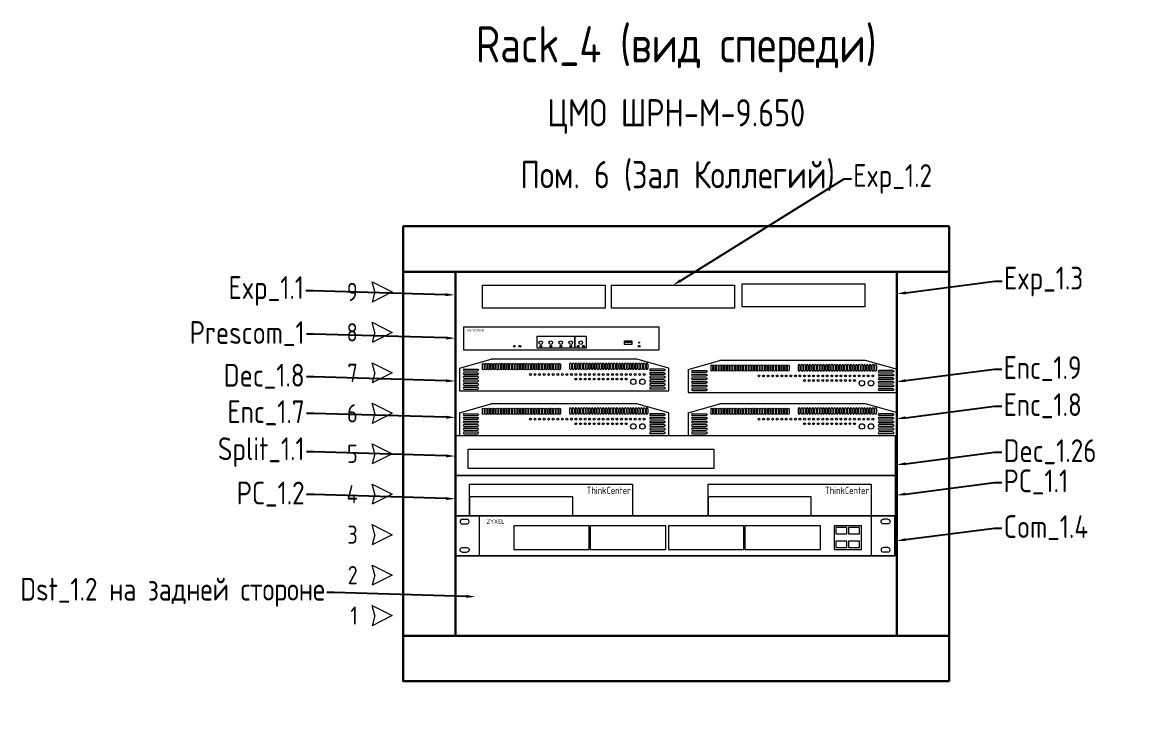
# Model space of a CAD drawing. Header units: millimetres. Extents: x -12727 to 3737, y -1743 to 2772.
# Drawn here: x -12727 to -11504, y 1394 to 2163 of the extents above; entities that cross this region are included whole.
import ezdxf
from ezdxf import colors
from ezdxf.entities.mleader import LeaderData, LeaderLine
from ezdxf.enums import TextEntityAlignment as Align
from ezdxf.math import Vec2, Vec3

# ---------------------------------------------------------------- set-up
doc = ezdxf.new("R2010")
doc.units = ezdxf.units.MM
doc.layers.get('0').update_dxf_attribs({"lineweight": 5})
doc.layers.add('Racks and units', color=7, linetype='Continuous', lineweight=5)
doc.styles.add('AMS_text_scale', font='GOST.TTF', dxfattribs={"width": 0.9})
doc.styles.add('Rack_unit_No', font='GOST.TTF', dxfattribs={"height": 10})
doc.styles.get("Standard").update_dxf_attribs({"font": 'GOST.TTF'})

# ---------------------------------------------------------------- blocks, each defined once
blk = doc.blocks.new('arrow_tic')
at = {"lineweight": 9}
for p, q in [((-25.7, 11.1), (-3.4, 0)), ((-22.6, 0), (-25.7, 11.1)), ((-3.4, 0), (-25.7, -11.1)), ((-22.6, 0), (-25.7, -11.1))]:
    blk.add_line(p, q, dxfattribs=at)
blk.add_point((66, -22.2))
blk = doc.blocks.new('Rack_wheel')
at = {"layer": 'Racks and units', "lineweight": 30}
for p, q in [((-27, -18), (-32, -13)), ((-27, -76), (-27, -18)), ((-19, -76), (-27, -76)), ((27, -76), (19, -76)), ((27, -18), (32, -13)), ((27, -18), (27, -76))]:
    blk.add_line(p, q, dxfattribs=at)
at = {"layer": 'Racks and units', "lineweight": 9}
blk.add_line((-27, -18), (27, -18), dxfattribs=at)
at = {"layer": 'Racks and units', "lineweight": 30}
for points in [[(-32, 0), (32, 0), (32, -13), (-32, -13)], [(-15, -25), (15, -25), (15, -98), (-15, -98)]]:
    blk.add_lwpolyline(points, close=True, dxfattribs=at)
blk.add_lwpolyline([(-19, -76), (-19, -22), (19, -22), (19, -76)], dxfattribs=at)
at = {"layer": 'Racks and units', "lineweight": 9}
for points in [[(-15, -72), (-19, -72), (-19, -52), (-15, -52)], [(19, -72), (15, -72), (15, -52), (19, -52)]]:
    blk.add_lwpolyline(points, close=True, dxfattribs=at)
blk = doc.blocks.new('*U90')
at = {"layer": 'Racks and units', "lineweight": 30}
for p, q in [((-24.1, 97.9), (-24.1, 597.9)), ((-24.1, 597.9), (575.9, 597.9)), ((575.9, 597.9), (575.9, 97.9)), ((-24.1, 547.9), (575.9, 547.9)), ((-24.1, 147.9), (575.9, 147.9)), ((-24.1, 97.9), (575.9, 97.9))]:
    blk.add_line(p, q, dxfattribs=at)
blk.add_lwpolyline([(33.4, 547.9), (518.4, 547.9), (518.4, 147.9), (33.4, 147.9)], close=True, dxfattribs=at)
for p in [(-32.7, 525.7), (-32.7, 481.3), (-32.7, 436.8), (-32.7, 392.4), (-32.7, 347.9), (-32.7, 303.5), (-32.7, 259), (-32.7, 214.6), (-32.7, 170.1)]:
    blk.add_blockref('arrow_tic', p)
at = {"layer": 'Racks and units', "xscale": 0.000166666666666669, "yscale": 0.000166666666666669, "zscale": 0.000166666666666669}
blk.add_blockref('Rack_wheel', (-24.1, 97.9), dxfattribs=at)
blk.add_blockref('Rack_wheel', (-24.1, 97.9), dxfattribs=at)
at = {"char_height": 20, "width": 92.84, "attachment_point": 6, "style": 'Rack_unit_No'}
for s, insert in [('9', (-74.1, 525.7)), ('8', (-74.1, 481.3)), ('7', (-74.1, 436.8)), ('6', (-74.1, 392.4)), ('5', (-74.1, 347.9)), ('4', (-74.1, 303.5)), ('3', (-74.1, 259)), ('2', (-74.1, 214.6)), ('1', (-74.1, 170.1))]:
    blk.add_mtext(s, dxfattribs=dict(at, insert=insert))
at = {"layer": 'Racks and units', "style": 'AMS_text_scale'}
for tag, height, p in [('RACK_NAME', 40, (275.9, 797.8)), ('RACK_DIMS', 30, (275.9, 722.5)), ('RACK_ROOM', 30, (277.4, 654.6))]:
    blk.add_attdef(tag, text='', height=height, dxfattribs=at).set_placement(p, align=Align.MIDDLE_CENTER)
blk = doc.blocks.new('Коммутатор 48 портов')
at = {"color": 0}
for p, q in [((0, 44), (0, 0)), ((482.6, 44), (0, 44)), ((7.5, 40), (12.5, 40)), ((26, 44), (26, 0)), ((456.6, 44), (456.6, 0)), ((475.1, 40), (470.1, 40)), ((482.6, 0), (482.6, 44)), ((7.5, 35), (12.5, 35)), ((64, 33), (64, 7)), ((147, 33), (64, 33)), ((147, 7), (147, 33)), ((148, 33), (148, 7)), ((231, 33), (148, 33)), ((231, 7), (231, 33)), ((234, 33), (234, 7)), ((317, 33), (234, 33)), ((317, 7), (317, 33)), ((318, 33), (318, 7)), ((401, 33), (318, 33)), ((401, 7), (401, 33)), ((416, 33), (416, 7)), ((446, 33), (416, 33)), ((418, 31), (418, 24)), ((430, 31), (418, 31)), ((430, 24), (430, 31)), ((432, 31), (432, 24)), ((444, 31), (432, 31)), ((444, 24), (444, 31)), ((446, 7), (446, 33)), ((475.1, 35), (470.1, 35)), ((418, 24), (430, 24)), ((418, 16), (418, 9)), ((430, 16), (418, 16)), ((430, 9), (430, 16)), ((432, 24), (444, 24)), ((432, 16), (432, 9)), ((444, 16), (432, 16)), ((444, 9), (444, 16)), ((0, 0), (482.6, 0)), ((7.5, 9), (12.5, 9)), ((7.5, 4), (12.5, 4)), ((64, 7), (147, 7)), ((148, 7), (231, 7)), ((234, 7), (317, 7)), ((318, 7), (401, 7)), ((416, 7), (446, 7)), ((418, 9), (430, 9)), ((432, 9), (444, 9)), ((475.1, 9), (470.1, 9)), ((475.1, 4), (470.1, 4))]:
    blk.add_line(p, q, dxfattribs=at)
for centre, start, end in [((7.5, 37.5), 90, 270), ((12.5, 37.5), 270, 90), ((470.1, 6.5), 90, 270), ((475.1, 6.5), 270, 90)]:
    blk.add_arc(centre, 2.5, start, end, dxfattribs=at)
at = {"color": 0, "extrusion": (0, 0, -1)}
for centre, start, end in [((-470.1, 37.5), 270, 90), ((-475.1, 37.5), 90, 270), ((-7.5, 6.5), 270, 90), ((-12.5, 6.5), 90, 270)]:
    blk.add_arc(centre, 2.5, start, end, dxfattribs=at)
at = {"color": 0, "insert": (35, 40), "char_height": 5, "width": 18, "attachment_point": 1}
blk.add_mtext('\\pxqc;ZYXEL', dxfattribs=at)
blk = doc.blocks.new('*U14')
at = {"color": 0}
for p, q in [((-7.5, 1), (7.5, 1)), ((-7.5, -1), (7.5, -1))]:
    blk.add_line(p, q, dxfattribs=at)
blk.add_arc((-7.5, 0), 1, 90, 270, dxfattribs=at)
at = {"color": 0, "extrusion": (0, 0, -1)}
blk.add_arc((-7.5, 0), 1, 90, 270, dxfattribs=at)
blk = doc.blocks.new('*U13')
at = {"color": 0, "linetype": 'ByBlock', "lineweight": -2, "transparency": 16777216}
for p in [(0, 20), (0, 16), (0, 12), (0, 8), (0, 4), (0, 0)]:
    blk.add_blockref('*U14', p, dxfattribs=at)
blk = doc.blocks.new('*U16')
at = {"color": 0}
for p, q in [((-7.5, 1), (7.5, 1)), ((-7.5, -1), (7.5, -1))]:
    blk.add_line(p, q, dxfattribs=at)
blk.add_arc((-7.5, 0), 1, 90, 270, dxfattribs=at)
at = {"color": 0, "extrusion": (0, 0, -1)}
blk.add_arc((-7.5, 0), 1, 90, 270, dxfattribs=at)
blk = doc.blocks.new('*U15')
at = {"color": 0, "linetype": 'ByBlock', "lineweight": -2, "transparency": 16777216}
for p in [(0, 20), (0, 16), (0, 12), (0, 8), (0, 4), (0, 0)]:
    blk.add_blockref('*U16', p, dxfattribs=at)
blk = doc.blocks.new('*U18')
at = {"color": 0}
for p, q in [((-1, 2.5), (-1, -2.5)), ((1, 2.5), (1, -2.5))]:
    blk.add_line(p, q, dxfattribs=at)
at = {"color": 0, "extrusion": (0, 0, -1)}
for centre, start, end in [((0, 2.5), 0, 180), ((0, -2.5), 180, 0)]:
    blk.add_arc(centre, 1, start, end, dxfattribs=at)
blk = doc.blocks.new('*U17')
at = {"color": 0, "linetype": 'ByBlock', "lineweight": -2, "transparency": 16777216}
for p in [(0, 0), (3, 0), (6, 0), (9, 0), (12, 0), (15, 0), (18, 0), (21, 0), (24, 0), (27, 0), (30, 0), (33, 0), (36, 0), (39, 0), (42, 0), (45, 0), (48, 0), (51, 0), (54, 0), (57, 0), (60, 0), (63, 0), (66, 0), (69, 0), (72, 0), (75, 0), (78, 0), (81, 0), (84, 0)]:
    blk.add_blockref('*U18', p, dxfattribs=at)
blk = doc.blocks.new('*U20')
at = {"color": 0}
for p, q in [((-1, 2.5), (-1, -2.5)), ((1, 2.5), (1, -2.5))]:
    blk.add_line(p, q, dxfattribs=at)
at = {"color": 0, "extrusion": (0, 0, -1)}
for centre, start, end in [((0, 2.5), 0, 180), ((0, -2.5), 180, 0)]:
    blk.add_arc(centre, 1, start, end, dxfattribs=at)
blk = doc.blocks.new('*U19')
at = {"color": 0, "linetype": 'ByBlock', "lineweight": -2, "transparency": 16777216}
for p in [(0, 0), (3, 0), (6, 0), (9, 0), (12, 0), (15, 0), (18, 0), (21, 0), (24, 0), (27, 0), (30, 0), (33, 0), (36, 0), (39, 0), (42, 0), (45, 0), (48, 0), (51, 0), (54, 0), (57, 0), (60, 0), (63, 0), (66, 0), (69, 0), (72, 0), (75, 0), (78, 0), (81, 0), (84, 0)]:
    blk.add_blockref('*U20', p, dxfattribs=at)
blk = doc.blocks.new('*U22')
at = {"color": 0}
blk.add_circle((0, 0), 1, dxfattribs=at)
blk = doc.blocks.new('*U21')
at = {"color": 0, "linetype": 'ByBlock', "lineweight": -2, "transparency": 16777216}
for p in [(0, 0), (5, 0), (10, 0), (15, 0), (20, 0), (25, 0), (30, 0), (35, 0), (40, 0), (45, 0), (50, 0), (55, 0), (60, 0), (65, 0), (70, 0), (75, 0), (80, 0), (85, 0), (90, 0), (95, 0), (100, 0), (105, 0), (110, 0), (115, 0), (120, 0), (125, 0)]:
    blk.add_blockref('*U22', p, dxfattribs=at)
blk = doc.blocks.new('*U24')
at = {"color": 0}
blk.add_circle((0, 0), 1, dxfattribs=at)
blk = doc.blocks.new('*U23')
at = {"color": 0, "linetype": 'ByBlock', "lineweight": -2, "transparency": 16777216}
for p in [(0, 0), (5, 0), (10, 0), (15, 0), (20, 0), (25, 0), (30, 0), (35, 0), (40, 0), (45, 0), (50, 0), (55, 0)]:
    blk.add_blockref('*U24', p, dxfattribs=at)
blk = doc.blocks.new('Энкодер')
at = {"color": 0, "lineweight": 5}
for p, q in [((0, 25), (35, 35)), ((0, 25), (0, 0)), ((195, 35), (35, 35)), ((230, 25), (195, 35)), ((230, 0), (230, 25)), ((0, 0), (230, 0))]:
    blk.add_line(p, q, dxfattribs=at)
for centre in [(191, 10), (201, 10)]:
    blk.add_circle(centre, 3, dxfattribs=at)
for name, p in [('*U17', (26, 26.7)), ('*U13', (12.5, 3)), ('*U21', (78, 18)), ('*U23', (128, 13))]:
    blk.add_blockref(name, p, dxfattribs=at)
at = {"color": 0, "lineweight": 5, "xscale": -1}
for name, p in [('*U19', (206, 27)), ('*U15', (217.5, 3))]:
    blk.add_blockref(name, p, dxfattribs=at)
blk = doc.blocks.new('SW-540-TX-W')
at = {"color": 0}
for p, q in [((215, 25), (0, 25)), ((0, 25), (0, 0)), ((215, 0), (215, 25)), ((0, 0), (215, 0))]:
    blk.add_line(p, q, dxfattribs=at)
for points in [[(81, 15), (122, 15), (122, 2), (81, 2)], [(123, 15), (135, 15), (135, 2), (123, 2)], [(177, 10), (185, 10), (185, 6), (177, 6)], [(178, 9), (184, 9), (184, 8), (178, 8)]]:
    blk.add_lwpolyline(points, close=True, dxfattribs=at)
for centre, radius in [((56, 4), 1), ((62, 4), 1), ((85, 8), 2), ((85, 4), 1), ((96, 8), 2), ((96, 4), 1), ((107, 8), 2), ((107, 4), 1), ((118, 8), 2), ((118, 4), 1), ((126, 4), 1), ((129, 8), 2), ((132, 4), 1), ((193, 4), 1), ((193, 8), 0.5)]:
    blk.add_circle(centre, radius, dxfattribs=at)
at = {"color": 0, "insert": (4, 23), "char_height": 2.5, "width": 18, "attachment_point": 1}
blk.add_mtext('{\\W1.28;WyreStorm}', dxfattribs=at)

msp = doc.modelspace()

# ---------------------------------------------------------------- linework, layer by layer
for points in [[(-12221.5, 1873.9), (-12086.5, 1873.9), (-12086.5, 1848.9), (-12221.5, 1848.9)], [(-12079.6, 1873.9), (-11944.6, 1873.9), (-11944.6, 1848.9), (-12079.6, 1848.9)], [(-11936.2, 1875.4), (-11801.2, 1875.4), (-11801.2, 1850.4), (-11936.2, 1850.4)], [(-12237.2, 1693.8), (-11967.2, 1693.8), (-11967.2, 1672.8), (-12237.2, 1672.8)], [(-12235.5, 1655.3), (-12056.5, 1655.3), (-12056.5, 1620.8), (-12235.5, 1620.8)], [(-11973.5, 1655.3), (-11794.5, 1655.3), (-11794.5, 1620.8), (-11973.5, 1620.8)], [(-12235.5, 1620.8), (-12122.1, 1620.8), (-12122.1, 1641.4), (-12235.5, 1641.4)], [(-11973.5, 1620.8), (-11860.2, 1620.8), (-11860.2, 1641.4), (-11973.5, 1641.4)]]:
    msp.add_lwpolyline(points, close=True)
at = {"color": 0, "extrusion": (0, 0, -1)}
for points in [[(12251.1, 1708.8), (11768.1, 1708.8), (11768.1, 1664.8), (12251.1, 1664.8)], [(12251.1, 1664.8), (11768.1, 1664.8), (11768.1, 1620.8), (12251.1, 1620.8)], [(12251.1, 1620.8), (11768.1, 1620.8), (11768.1, 1576.8), (12251.1, 1576.8)]]:
    msp.add_lwpolyline(points, close=True, dxfattribs=at)

# ---------------------------------------------------------------- block references
msp.add_blockref('*U90', (-12284.4, 1340.9)).add_auto_attribs({'RACK_NAME': 'Rack_4 (вид спереди)', 'RACK_ROOM': 'Пом. 6 (Зал Коллегий)', 'RACK_DIMS': 'ЦМО ШРН-М-9.650'})
at = {"color": 0}
for name, p in [('SW-540-TX-W', (-12242.4, 1802.9)), ('Энкодер', (-12246.7, 1757.9)), ('Энкодер', (-11995.6, 1756.3)), ('Энкодер', (-12246.7, 1708.8)), ('Энкодер', (-11995.6, 1708.8)), ('Коммутатор 48 портов', (-12251.1, 1576.8))]:
    msp.add_blockref(name, p, dxfattribs=at)

# ---------------------------------------------------------------- texts
at = {"char_height": 8, "attachment_point": 1}
for insert in [(-12107.1, 1652.5), (-11845.2, 1652.5)]:
    msp.add_mtext_dynamic_manual_height_columns('ThinkCenter', width=82.79, gutter_width=12.5, heights=[0], dxfattribs=dict(at, insert=insert))

# ---------------------------------------------------------------- leaders
ml = msp.add_multileader_mtext('Standard')
ml.set_content('Exp_1.2', color=256)
ml.set_leader_properties()
ml.build(insert=Vec2(0, 0))
ml.multileader.update_dxf_attribs({"arrow_head_size": 10})
ctx = ml.context
ctx.base_point, ctx.char_height, ctx.arrow_head_size, ctx.plane_origin = Vec3(-11816.1, 1990.9), 25, 10, Vec3(-11931.8, 1977)
notes = []
notes.append((ctx, [(0, (1, 1, 0), (-11824.1, 1990.9), (1, 0), 8, [(0, [(-12012.1, 1873.9)], 0, [])])]))
ctx.mtext.insert, ctx.mtext.flow_direction = Vec3(-11814.1, 2007), 5
ml = msp.add_multileader_mtext('Standard')
ml.set_content('Exp_1.1', color=256)
ml.set_leader_properties()
ml.build(insert=Vec2(0, 0))
ml.multileader.update_dxf_attribs({"arrow_head_size": 10})
ctx = ml.context
ctx.base_point, ctx.char_height, ctx.arrow_head_size, ctx.plane_origin = Vec3(-12500, 1867.9), 25, 10, Vec3(-12650.5, 1854)
ctx.text_align_type = 2
notes.append((ctx, [(1, (1, 1, 0), (-12407.5, 1867.9), (-1, 0), 8, [(0, [(-12252.1, 1863.3)], 0, [])])]))
ctx.mtext.insert, ctx.mtext.alignment, ctx.mtext.flow_direction = Vec3(-12417.5, 1883.9), 3, 5
ml = msp.add_multileader_mtext('Standard')
ml.set_content('Exp_1.3', color=256)
ml.set_leader_properties()
ml.build(insert=Vec2(0, 0))
ml.multileader.update_dxf_attribs({"arrow_head_size": 10})
ctx = ml.context
ctx.base_point, ctx.char_height, ctx.arrow_head_size, ctx.plane_origin = Vec3(-11650.4, 1878.3), 25, 10, Vec3(-11766.1, 1864.4)
notes.append((ctx, [(0, (1, 1, 0), (-11658.4, 1878.3), (1, 0), 8, [(0, [(-11766.1, 1864.4)], 0, [])])]))
ctx.mtext.insert, ctx.mtext.flow_direction = Vec3(-11648.4, 1894.3), 5
ml = msp.add_multileader_mtext('Standard')
ml.set_content('Prescom_1', color=256)
ml.set_leader_properties()
ml.build(insert=Vec2(0, 0))
ml.multileader.update_dxf_attribs({"arrow_head_size": 10})
ctx = ml.context
ctx.base_point, ctx.char_height, ctx.arrow_head_size, ctx.plane_origin = Vec3(-12545.7, 1820.3), 25, 10, Vec3(-12649.7, 1806.4)
ctx.text_align_type = 2
notes.append((ctx, [(1, (1, 1, 0), (-12406.8, 1820.3), (-1, 0), 8, [(0, [(-12251.3, 1815.7)], 0, [])])]))
ctx.mtext.insert, ctx.mtext.alignment, ctx.mtext.flow_direction = Vec3(-12416.8, 1834.5), 3, 5
ml = msp.add_multileader_mtext('Standard')
ml.set_content('Dec_1.8', color=256)
ml.set_leader_properties()
ml.build(insert=Vec2(0, 0))
ml.multileader.update_dxf_attribs({"arrow_head_size": 10})
ctx = ml.context
ctx.base_point, ctx.char_height, ctx.arrow_head_size, ctx.plane_origin = Vec3(-12506.4, 1773.3), 25, 10, Vec3(-12649.7, 1759.4)
ctx.text_align_type = 2
notes.append((ctx, [(1, (1, 1, 0), (-12406.8, 1773.3), (-1, 0), 8, [(0, [(-12251.3, 1768.7)], 0, [])])]))
ctx.mtext.insert, ctx.mtext.alignment, ctx.mtext.flow_direction = Vec3(-12416.8, 1787.6), 3, 5
ml = msp.add_multileader_mtext('Standard')
ml.set_content('Enc_1.9', color=256)
ml.set_leader_properties()
ml.build(insert=Vec2(0, 0))
ml.multileader.update_dxf_attribs({"arrow_head_size": 10})
ctx = ml.context
ctx.base_point, ctx.char_height, ctx.arrow_head_size, ctx.plane_origin = Vec3(-11650.8, 1781.7), 25, 10, Vec3(-11766.5, 1767.9)
notes.append((ctx, [(0, (1, 1, 0), (-11658.8, 1781.7), (1, 0), 8, [(0, [(-11766.5, 1767.9)], 0, [])])]))
ctx.mtext.insert, ctx.mtext.flow_direction = Vec3(-11648.8, 1796), 5
ml = msp.add_multileader_mtext('Standard')
ml.set_content('Enc_1.8', color=256)
ml.set_leader_properties()
ml.build(insert=Vec2(0, 0))
ml.multileader.update_dxf_attribs({"arrow_head_size": 10})
ctx = ml.context
ctx.base_point, ctx.char_height, ctx.arrow_head_size, ctx.plane_origin = Vec3(-11650.8, 1741), 25, 10, Vec3(-11766.5, 1727.2)
notes.append((ctx, [(0, (1, 1, 0), (-11658.8, 1741), (1, 0), 8, [(0, [(-11766.5, 1727.2)], 0, [])])]))
ctx.mtext.insert, ctx.mtext.flow_direction = Vec3(-11648.8, 1755.3), 5
ml = msp.add_multileader_mtext('Standard')
ml.set_content('Enc_1.7', color=256)
ml.set_leader_properties()
ml.build(insert=Vec2(0, 0))
ml.multileader.update_dxf_attribs({"arrow_head_size": 10})
ctx = ml.context
ctx.base_point, ctx.char_height, ctx.arrow_head_size, ctx.plane_origin = Vec3(-12504.6, 1733.2), 25, 10, Vec3(-12649.7, 1719.4)
ctx.text_align_type = 2
notes.append((ctx, [(1, (1, 1, 0), (-12406.8, 1733.2), (-1, 0), 8, [(0, [(-12251.3, 1728.7)], 0, [])])]))
ctx.mtext.insert, ctx.mtext.alignment, ctx.mtext.flow_direction = Vec3(-12416.8, 1747.5), 3, 5
ml = msp.add_multileader_mtext('Standard')
ml.set_content('Split_1.1', color=256)
ml.set_leader_properties()
ml.build(insert=Vec2(0, 0))
ml.multileader.update_dxf_attribs({"arrow_head_size": 10})
ctx = ml.context
ctx.base_point, ctx.char_height, ctx.arrow_head_size, ctx.plane_origin = Vec3(-12511.7, 1690.8), 25, 10, Vec3(-12649.7, 1676.9)
ctx.text_align_type = 2
notes.append((ctx, [(1, (1, 1, 0), (-12406.8, 1690.8), (-1, 0), 8, [(0, [(-12251.3, 1686.2)], 0, [])])]))
ctx.mtext.insert, ctx.mtext.alignment, ctx.mtext.flow_direction = Vec3(-12416.8, 1706.8), 3, 5
ml = msp.add_multileader_mtext('Standard')
ml.set_content('Dec_1.26', color=256)
ml.set_leader_properties()
ml.build(insert=Vec2(0, 0))
ml.multileader.update_dxf_attribs({"arrow_head_size": 10})
ctx = ml.context
ctx.base_point, ctx.char_height, ctx.arrow_head_size, ctx.plane_origin = Vec3(-11650.8, 1690.5), 25, 10, Vec3(-11766.5, 1676.6)
notes.append((ctx, [(0, (1, 1, 0), (-11658.8, 1690.5), (1, 0), 8, [(0, [(-11766.5, 1676.6)], 0, [])])]))
ctx.mtext.insert, ctx.mtext.flow_direction = Vec3(-11648.8, 1704.7), 5
ml = msp.add_multileader_mtext('Standard')
ml.set_content('PC_1.1', color=256)
ml.set_leader_properties()
ml.build(insert=Vec2(0, 0))
ml.multileader.update_dxf_attribs({"arrow_head_size": 10})
ctx = ml.context
ctx.base_point, ctx.char_height, ctx.arrow_head_size, ctx.plane_origin = Vec3(-11650.8, 1657.2), 25, 10, Vec3(-11766.5, 1643.3)
notes.append((ctx, [(0, (1, 1, 0), (-11658.8, 1657.2), (1, 0), 8, [(0, [(-11766.5, 1643.3)], 0, [])])]))
ctx.mtext.insert, ctx.mtext.flow_direction = Vec3(-11648.8, 1671.5), 5
ml = msp.add_multileader_mtext('Standard')
ml.set_content('PC_1.2', color=256)
ml.set_leader_properties()
ml.build(insert=Vec2(0, 0))
ml.multileader.update_dxf_attribs({"arrow_head_size": 10})
ctx = ml.context
ctx.base_point, ctx.char_height, ctx.arrow_head_size, ctx.plane_origin = Vec3(-12492.2, 1643.9), 25, 10, Vec3(-12649.7, 1630)
ctx.text_align_type = 2
notes.append((ctx, [(1, (1, 1, 0), (-12406.8, 1643.9), (-1, 0), 8, [(0, [(-12251.3, 1639.3)], 0, [])])]))
ctx.mtext.insert, ctx.mtext.alignment, ctx.mtext.flow_direction = Vec3(-12416.8, 1658.2), 3, 5
ml = msp.add_multileader_mtext('Standard')
ml.set_content('Com_1.4', color=256)
ml.set_leader_properties()
ml.build(insert=Vec2(0, 0))
ml.multileader.update_dxf_attribs({"arrow_head_size": 10})
ctx = ml.context
ctx.base_point, ctx.char_height, ctx.arrow_head_size, ctx.plane_origin = Vec3(-11650.8, 1607.1), 25, 10, Vec3(-11766.5, 1593.2)
notes.append((ctx, [(0, (1, 1, 0), (-11658.8, 1607.1), (1, 0), 8, [(0, [(-11766.5, 1593.2)], 0, [])])]))
ctx.mtext.insert, ctx.mtext.flow_direction = Vec3(-11648.8, 1621.3), 5
ml = msp.add_multileader_mtext('Standard')
ml.set_content('Dst_1.2 на задней стороне', color=256)
ml.set_leader_properties()
ml.build(insert=Vec2(0, 0))
ml.multileader.update_dxf_attribs({"arrow_head_size": 10})
ctx = ml.context
ctx.base_point, ctx.char_height, ctx.arrow_head_size, ctx.plane_origin = Vec3(-12731.8, 1536.4), 25, 10, Vec3(-12627.5, 1522.6)
ctx.text_align_type = 2
notes.append((ctx, [(1, (1, 1, 0), (-12384.5, 1536.4), (-1, 0), 8, [(0, [(-12229.1, 1531.8)], 0, [])])]))
ctx.mtext.insert, ctx.mtext.alignment, ctx.mtext.flow_direction = Vec3(-12394.5, 1552.5), 3, 5
for ctx, leaders in notes:
    for number, flags, end, landing, length, lines in leaders:
        leader = LeaderData()
        leader.index, (leader.has_last_leader_line, leader.has_dogleg_vector, leader.attachment_direction) = number, flags
        leader.last_leader_point, leader.dogleg_vector, leader.dogleg_length = Vec3(end), Vec3(landing), length
        for number, points, colour, breaks in lines:
            line = LeaderLine()
            line.index, line.vertices, line.color, line.breaks = number, Vec3.list(points), colors.encode_raw_color(colour), breaks
            leader.lines.append(line)
        ctx.leaders.append(leader)

doc.saveas('drawing.dxf')
